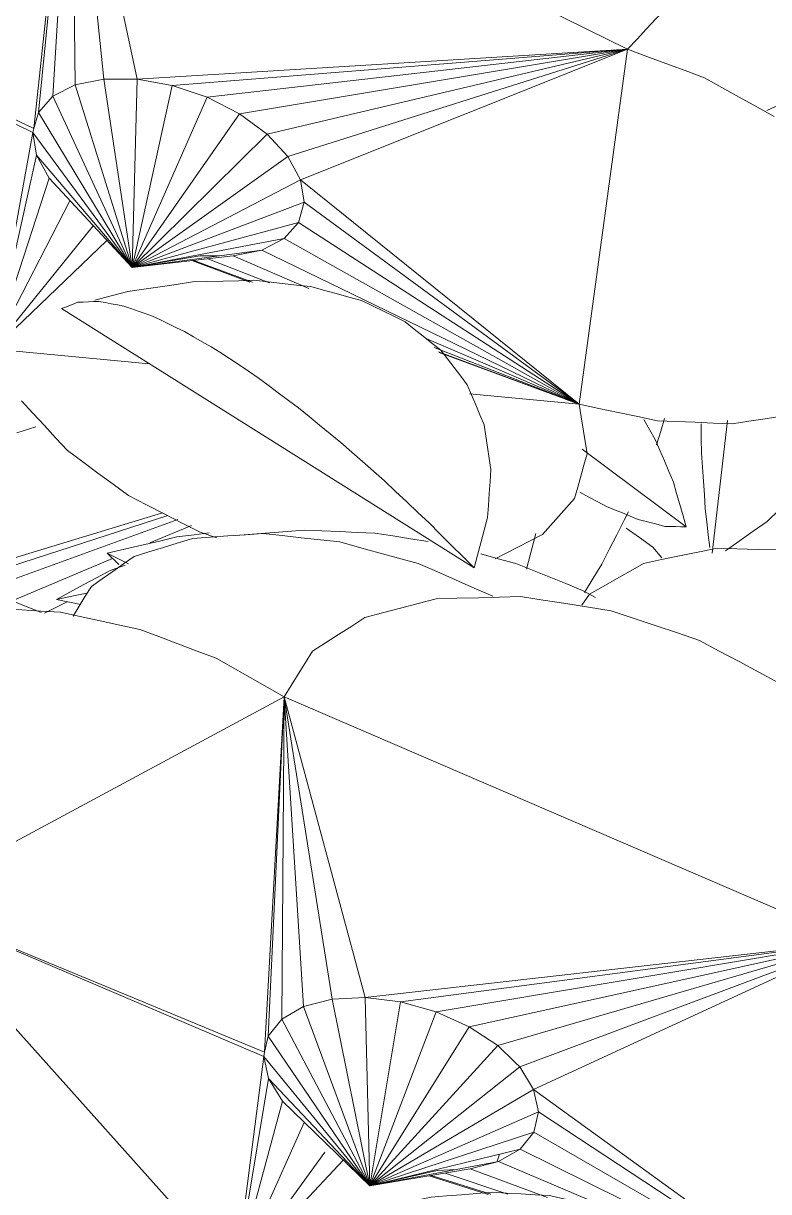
# Model space of a CAD drawing. Header units: metres. Extents: x 13.9 to 26.7, y -0.2 to 3.2.
# Drawn here: x 16.8975 to 16.953, y 2.502 to 2.589 of the extents above; entities that cross this region are included whole.
import ezdxf

# ---------------------------------------------------------------- set-up
doc = ezdxf.new("R2010")
doc.units = ezdxf.units.M
doc.layers.add('Importações nas famílias', color=10, linetype='Continuous', lineweight=5)
doc.layers.add('Vegetação', color=7, linetype='Continuous', lineweight=5)

# ---------------------------------------------------------------- blocks, each defined once
blk = doc.blocks.new('Planta_pergolado_12200 - plantas pergolado_skp_Component_17-V1778-Corte 1')
at = {"layer": 'Importações nas famílias'}
for p, q in [((16.939108, 2.545691), (16.939683, 2.54651)), ((16.932958, 2.5048), (16.932766, 2.504209))]:
    blk.add_line(p, q, dxfattribs=at)
at = {"layer": 'Importações nas famílias', "flags": 128}
for points in [[(16.905757, 2.549327), (16.906847, 2.549663), (16.907936, 2.549999), (16.909026, 2.550335), (16.910116, 2.550671)], [(16.910116, 2.550671), (16.911422, 2.550763), (16.912727, 2.550854), (16.914033, 2.550946), (16.915338, 2.551037)], [(16.915338, 2.551037), (16.91677, 2.550878), (16.918203, 2.55072), (16.919635, 2.550561), (16.921067, 2.550402)], [(16.921067, 2.550402), (16.922529, 2.550003), (16.92399, 2.549604), (16.925452, 2.549206), (16.926913, 2.548807)], [(16.943698, 2.548806), (16.945045, 2.549086), (16.946391, 2.549366), (16.947738, 2.549646), (16.949084, 2.549926)], [(16.949084, 2.549926), (16.950658, 2.549887), (16.952233, 2.549849), (16.953807, 2.549811), (16.955381, 2.549773)], [(16.902558, 2.547098), (16.903358, 2.547655), (16.904158, 2.548212), (16.904957, 2.54877), (16.905757, 2.549327)], [(16.926913, 2.548807), (16.928305, 2.548196), (16.929696, 2.547584), (16.931087, 2.546973), (16.932478, 2.546362)], [(16.939683, 2.54651), (16.940687, 2.547084), (16.941691, 2.547658), (16.942695, 2.548232), (16.943698, 2.548806)], [(16.901193, 2.544875), (16.901648, 2.545616), (16.902103, 2.546357), (16.902558, 2.547098)]]:
    blk.add_lwpolyline(points, dxfattribs=at)
blk = doc.blocks.new('Planta_pergolado_12200 - plantas pergolado_skp_Component_16-V1779-Corte 1')
blk.add_blockref('Planta_pergolado_12200 - plantas pergolado_skp_Component_17-V1778-Corte 1', (0, 0))
blk = doc.blocks.new('Planta_pergolado_12200 - plantas pergolado_skp_Component_12-V1754-Corte 1')
at = {"layer": 'Importações nas famílias'}
blk.add_line((16.818679, 2.414303), (16.787936, 2.433611), dxfattribs=at)
at = {"layer": 'Importações nas famílias', "flags": 128}
for points in [[(16.792879, 2.434889), (16.794083, 2.435066), (16.795288, 2.435243), (16.796492, 2.43542), (16.797697, 2.435598)], [(16.797697, 2.435598), (16.798842, 2.435628), (16.799986, 2.435659), (16.801131, 2.43569), (16.802276, 2.435721)], [(16.802276, 2.435721), (16.803335, 2.435605), (16.804393, 2.435488), (16.805452, 2.435372), (16.806511, 2.435256)], [(16.806511, 2.435256), (16.807458, 2.434995), (16.808405, 2.434734), (16.809353, 2.434474), (16.8103, 2.434213)], [(16.789165, 2.434086), (16.788858, 2.433967), (16.788551, 2.433848), (16.788243, 2.43373), (16.787936, 2.433611)], [(16.790716, 2.434151), (16.790328, 2.434135), (16.78994, 2.434118), (16.789553, 2.434102), (16.789165, 2.434086)], [(16.790408, 2.43425), (16.791643, 2.434569), (16.792879, 2.434889)], [(16.792571, 2.433806), (16.792107, 2.433892), (16.791643, 2.433978), (16.79118, 2.434065), (16.790716, 2.434151)], [(16.8103, 2.434213), (16.811114, 2.433814), (16.811928, 2.433415), (16.812742, 2.433017), (16.813556, 2.432618)], [(16.794711, 2.433054), (16.794176, 2.433242), (16.793641, 2.43343), (16.793106, 2.433618), (16.792571, 2.433806)], [(16.797111, 2.431905), (16.796511, 2.432193), (16.795911, 2.43248), (16.795311, 2.432767), (16.794711, 2.433054)], [(16.813556, 2.432618), (16.814217, 2.43209), (16.814879, 2.431562), (16.81554, 2.431034), (16.816202, 2.430507)], [(16.799745, 2.430371), (16.799086, 2.430755), (16.798428, 2.431138), (16.797769, 2.431522), (16.797111, 2.431905)], [(16.802583, 2.428468), (16.801873, 2.428944), (16.801164, 2.42942), (16.800454, 2.429895), (16.799745, 2.430371)], [(16.816202, 2.430507), (16.816695, 2.429862), (16.817188, 2.429218), (16.817682, 2.428574), (16.818175, 2.42793)], [(16.805594, 2.426219), (16.804841, 2.426781), (16.804089, 2.427344), (16.803336, 2.427906), (16.802583, 2.428468)], [(16.818175, 2.42793), (16.818489, 2.427184), (16.818803, 2.426438), (16.819117, 2.425693), (16.81943, 2.424947)], [(16.808745, 2.423648), (16.807957, 2.42429), (16.80717, 2.424933), (16.806382, 2.425576), (16.805594, 2.426219)], [(16.81943, 2.424947), (16.819557, 2.424117), (16.819684, 2.423288), (16.819811, 2.422458), (16.819938, 2.421629)], [(16.812, 2.420783), (16.811186, 2.421499), (16.810373, 2.422215), (16.809559, 2.422931), (16.808745, 2.423648)], [(16.819938, 2.421629), (16.819875, 2.420735), (16.819811, 2.419841), (16.819748, 2.418947), (16.819685, 2.418053)], [(16.815324, 2.417656), (16.814493, 2.418438), (16.813662, 2.41922), (16.812831, 2.420001), (16.812, 2.420783)], [(16.818679, 2.414303), (16.81784, 2.415141), (16.817001, 2.41598), (16.816162, 2.416818), (16.815324, 2.417656)], [(16.819685, 2.418053), (16.819434, 2.417115), (16.819182, 2.416178), (16.81893, 2.415241), (16.818679, 2.414303)]]:
    blk.add_lwpolyline(points, dxfattribs=at)
blk = doc.blocks.new('Planta_pergolado_12200 - plantas pergolado_skp_Component_12-V1794-Corte 1')
at = {"layer": 'Importações nas famílias'}
for p, q in [((16.903949, 2.548272), (16.905069, 2.548672)), ((16.939146, 2.5468), (16.94012, 2.546272)), ((16.901761, 2.545734), (16.899953, 2.546125))]:
    blk.add_line(p, q, dxfattribs=at)
at = {"layer": 'Importações nas famílias', "flags": 128}
for points in [[(16.913291, 2.550881), (16.914572, 2.550981), (16.915854, 2.551081), (16.917136, 2.551181), (16.918418, 2.551281)], [(16.918418, 2.551281), (16.919736, 2.551226), (16.921054, 2.551171), (16.922372, 2.551116), (16.92369, 2.55106)], [(16.92369, 2.55106), (16.925014, 2.550852), (16.926338, 2.550643), (16.927662, 2.550434)], [(16.931582, 2.549509), (16.93288, 2.549151), (16.934178, 2.548793)], [(16.899953, 2.546125), (16.900952, 2.546661), (16.901951, 2.547198), (16.90295, 2.547735), (16.903949, 2.548272)], [(16.934178, 2.548793), (16.93542, 2.548295), (16.936662, 2.547797), (16.937904, 2.547298), (16.939146, 2.5468)], [(16.902231, 2.546585), (16.901092, 2.546355), (16.899953, 2.546125)]]:
    blk.add_lwpolyline(points, dxfattribs=at)
blk = doc.blocks.new('Planta_pergolado_12200 - plantas pergolado_skp_Component_17-V1796-Corte 1')
at = {"layer": 'Importações nas famílias'}
for p, q in [((16.898279, 2.581195), (16.901105, 2.607562)), ((16.898614, 2.582388), (16.901105, 2.607562)), ((16.899693, 2.583601), (16.901105, 2.607562)), ((16.901105, 2.607562), (16.94251, 2.587107)), ((16.905964, 2.584871), (16.901105, 2.607562)), ((16.903497, 2.584887), (16.901105, 2.607562)), ((16.901358, 2.584454), (16.901105, 2.607562)), ((16.898195, 2.580895), (16.871903, 2.593756)), ((16.871903, 2.593756), (16.898279, 2.581195)), ((16.94251, 2.587107), (16.905964, 2.584871)), ((16.90859, 2.584407), (16.94251, 2.587107)), ((16.911197, 2.583527), (16.94251, 2.587107)), ((16.94251, 2.587107), (16.913607, 2.582291)), ((16.94251, 2.587107), (16.915655, 2.580783)), ((16.917203, 2.579105), (16.94251, 2.587107)), ((16.918144, 2.577373), (16.94251, 2.587107)), ((16.938898, 2.560659), (16.94251, 2.587107)), ((16.901358, 2.584454), (16.903497, 2.584887)), ((16.905588, 2.570848), (16.903497, 2.584887)), ((16.903497, 2.584887), (16.905964, 2.584871)), ((16.905588, 2.570848), (16.905964, 2.584871)), ((16.90859, 2.584407), (16.905964, 2.584871)), ((16.899693, 2.583601), (16.901358, 2.584454)), ((16.905588, 2.570848), (16.901358, 2.584454)), ((16.905588, 2.570848), (16.90859, 2.584407)), ((16.911197, 2.583527), (16.90859, 2.584407)), ((16.898614, 2.582388), (16.899693, 2.583601)), ((16.905588, 2.570848), (16.899693, 2.583601)), ((16.905588, 2.570848), (16.911197, 2.583527)), ((16.913607, 2.582291), (16.911197, 2.583527)), ((16.898279, 2.581195), (16.898614, 2.582388)), ((16.905588, 2.570848), (16.898614, 2.582388)), ((16.905588, 2.570848), (16.913607, 2.582291)), ((16.915655, 2.580783), (16.913607, 2.582291)), ((16.898195, 2.580895), (16.898279, 2.581195)), ((16.895261, 2.564768), (16.898195, 2.580895)), ((16.905588, 2.570848), (16.898195, 2.580895)), ((16.898466, 2.579226), (16.898195, 2.580895)), ((16.905588, 2.570848), (16.915655, 2.580783)), ((16.916892, 2.579443), (16.915655, 2.580783)), ((16.916892, 2.579443), (16.917203, 2.579105)), ((16.895261, 2.564768), (16.898466, 2.579226)), ((16.905588, 2.570848), (16.898466, 2.579226)), ((16.899407, 2.577494), (16.898466, 2.579226)), ((16.917203, 2.579105), (16.905588, 2.570848)), ((16.917203, 2.579105), (16.918144, 2.577373)), ((16.899407, 2.577494), (16.895261, 2.564768)), ((16.905588, 2.570848), (16.899407, 2.577494)), ((16.905588, 2.570848), (16.918144, 2.577373)), ((16.918144, 2.577373), (16.918414, 2.575704)), ((16.918144, 2.577373), (16.938898, 2.560659)), ((16.900954, 2.575816), (16.895261, 2.564768)), ((16.905588, 2.570848), (16.918414, 2.575704)), ((16.918414, 2.575704), (16.917996, 2.574211)), ((16.938898, 2.560659), (16.918414, 2.575704)), ((16.905588, 2.570848), (16.917996, 2.574211)), ((16.917996, 2.574211), (16.916917, 2.572998)), ((16.938898, 2.560659), (16.917996, 2.574211)), ((16.902704, 2.57394), (16.895261, 2.564768)), ((16.90371, 2.572861), (16.895261, 2.564768)), ((16.916917, 2.572998), (16.905588, 2.570848)), ((16.915919, 2.572487), (16.915251, 2.572145)), ((16.916917, 2.572998), (16.915919, 2.572487)), ((16.938898, 2.560659), (16.916917, 2.572998)), ((16.905588, 2.570848), (16.915251, 2.572145)), ((16.910645, 2.571728), (16.905588, 2.570848)), ((16.913112, 2.571712), (16.905588, 2.570848)), ((16.912075, 2.571719), (16.910645, 2.571728)), ((16.915251, 2.572145), (16.913112, 2.571712)), ((16.918764, 2.56929), (16.913112, 2.571712)), ((16.938898, 2.560659), (16.915251, 2.572145)), ((16.914361, 2.569755), (16.910033, 2.571359)), ((16.914566, 2.569747), (16.910199, 2.571378)), ((16.915828, 2.569698), (16.911236, 2.571497)), ((16.938898, 2.560659), (16.927551, 2.565523)), ((16.906875, 2.563674), (16.895261, 2.564768)), ((16.938898, 2.560659), (16.928113, 2.564884)), ((16.938898, 2.560659), (16.928421, 2.564572)), ((16.938898, 2.560659), (16.928466, 2.564526)), ((16.938898, 2.560659), (16.930724, 2.561428)), ((16.938898, 2.560659), (16.937871, 2.561044)), ((16.911895, 2.550706), (16.910665, 2.551121))]:
    blk.add_line(p, q, dxfattribs=at)
at = {"layer": 'Importações nas famílias', "flags": 128}
for points in [[(16.945338, 2.590123), (16.944631, 2.589369), (16.943924, 2.588615), (16.943217, 2.587861), (16.94251, 2.587107)], [(16.94251, 2.587107), (16.943941, 2.586576), (16.945372, 2.586046), (16.946803, 2.585515), (16.948234, 2.584985)], [(16.948234, 2.584985), (16.949537, 2.584265), (16.950839, 2.583546), (16.952142, 2.582826), (16.953445, 2.582106)], [(16.900779, 2.557207), (16.899921, 2.558137), (16.899063, 2.559067), (16.898205, 2.559997), (16.897347, 2.560927)], [(16.944745, 2.559438), (16.943283, 2.559743), (16.941821, 2.560048), (16.94036, 2.560353), (16.938898, 2.560659)], [(16.938898, 2.560659), (16.939048, 2.559733), (16.939198, 2.558808), (16.939348, 2.557883), (16.939498, 2.556957)], [(16.950317, 2.559202), (16.948924, 2.559261), (16.947531, 2.55932), (16.946138, 2.559379), (16.944745, 2.559438)], [(16.955234, 2.559966), (16.954005, 2.559775), (16.952775, 2.559584), (16.951546, 2.559393), (16.950317, 2.559202)], [(16.905321, 2.553862), (16.904186, 2.554698), (16.90305, 2.555534), (16.901915, 2.556371), (16.900779, 2.557207)], [(16.939498, 2.556957), (16.939266, 2.55613), (16.939034, 2.555302), (16.938802, 2.554475), (16.93857, 2.553648)], [(16.910665, 2.551121), (16.909329, 2.551806), (16.907993, 2.552492), (16.906657, 2.553177), (16.905321, 2.553862)], [(16.93857, 2.553648), (16.937972, 2.552975), (16.937374, 2.552302), (16.936776, 2.551629), (16.936178, 2.550956)], [(16.936178, 2.550956), (16.935254, 2.550484), (16.934331, 2.550011), (16.933407, 2.549539), (16.932647, 2.54915)]]:
    blk.add_lwpolyline(points, dxfattribs=at)
blk = doc.blocks.new('Planta_pergolado_12200 - plantas pergolado_skp_Component_16-V1797-Corte 1')
for name, p in [('Planta_pergolado_12200 - plantas pergolado_skp_Component_17-V1796-Corte 1', (0, 0)), ('Planta_pergolado_12200 - plantas pergolado_skp_Component_12-V1754-Corte 1', (0.112396, 0.134172)), ('Planta_pergolado_12200 - plantas pergolado_skp_Component_12-V1794-Corte 1', (0, 0))]:
    blk.add_blockref(name, p)
blk = doc.blocks.new('Planta_pergolado_12200 - plantas pergolado_skp_-V1798-Corte 1')
for name in ['Planta_pergolado_12200 - plantas pergolado_skp_Component_16-V1797-Corte 1', 'Planta_pergolado_12200 - plantas pergolado_skp_Component_16-V1779-Corte 1']:
    blk.add_blockref(name, (0, 0))
blk = doc.blocks.new('Planta_pergolado_12200 - plantas pergolado_skp_-3067460-Corte 1')
blk.add_blockref('Planta_pergolado_12200 - plantas pergolado_skp_-V1798-Corte 1', (0, 0))
blk = doc.blocks.new('Planta_pergolado_12200 - plantas pergolado_skp_Component_12-V1887-Corte 1')
at = {"layer": 'Importações nas famílias'}
blk.add_line((16.935686, 2.551031), (16.934976, 2.548365), dxfattribs=at)
at = {"layer": 'Importações nas famílias', "flags": 128}
for points in [[(16.945275, 2.559608), (16.944979, 2.558665), (16.944657, 2.557639)], [(16.942574, 2.55264), (16.942257, 2.552017), (16.941704, 2.550929), (16.941152, 2.549841), (16.940599, 2.548753)], [(16.940599, 2.548753), (16.939954, 2.547699), (16.939309, 2.546646)]]:
    blk.add_lwpolyline(points, dxfattribs=at)
blk = doc.blocks.new('Planta_pergolado_12200 - plantas pergolado_skp_Component_16-V1893-Corte 1')
blk.add_blockref('Planta_pergolado_12200 - plantas pergolado_skp_Component_12-V1887-Corte 1', (0, 0))
blk = doc.blocks.new('Planta_pergolado_12200 - plantas pergolado_skp_-V1928-Corte 1')
blk.add_blockref('Planta_pergolado_12200 - plantas pergolado_skp_Component_16-V1893-Corte 1', (0, 0))
blk = doc.blocks.new('Planta_pergolado_12200 - plantas pergolado_skp_-3067462-Corte 1')
blk.add_blockref('Planta_pergolado_12200 - plantas pergolado_skp_-V1928-Corte 1', (0, 0))
blk = doc.blocks.new('Planta_pergolado_12200 - plantas pergolado_skp_-3067465-Corte 1')
for name in ['Planta_pergolado_12200 - plantas pergolado_skp_-3067462-Corte 1', 'Planta_pergolado_12200 - plantas pergolado_skp_-3067460-Corte 1']:
    blk.add_blockref(name, (0, 0))
blk = doc.blocks.new('Planta_pergolado_12200 - plantas pergolado_skp_Component_17-V2291-Corte 1')
at = {"layer": 'Importações nas famílias'}
for p, q in [((16.907866, 2.55257), (16.893273, 2.548136)), ((16.893649, 2.547649), (16.908255, 2.552381)), ((16.894488, 2.546814), (16.908999, 2.552067)), ((16.91001, 2.551641), (16.906912, 2.550339)), ((16.944403, 2.550022), (16.945069, 2.54922)), ((16.904135, 2.549171), (16.89665, 2.546024)), ((16.89665, 2.546024), (16.894858, 2.546444)), ((16.896372, 2.545314), (16.89665, 2.546024)), ((16.898821, 2.54514), (16.89665, 2.546024)), ((16.900765, 2.545949), (16.899075, 2.545104))]:
    blk.add_line(p, q, dxfattribs=at)
at = {"layer": 'Importações nas famílias', "flags": 128}
blk.add_lwpolyline([(16.942409, 2.551437), (16.943406, 2.550729), (16.944403, 2.550022)], dxfattribs=at)
blk = doc.blocks.new('Planta_pergolado_12200 - plantas pergolado_skp_Component_16-V2292-Corte 1')
blk.add_blockref('Planta_pergolado_12200 - plantas pergolado_skp_Component_17-V2291-Corte 1', (0, 0))
blk = doc.blocks.new('Planta_pergolado_12200 - plantas pergolado_skp_-V2293-Corte 1')
blk.add_blockref('Planta_pergolado_12200 - plantas pergolado_skp_Component_16-V2292-Corte 1', (0, 0))
blk = doc.blocks.new('Planta_pergolado_12200 - plantas pergolado_skp_-3067414-Corte 1')
blk.add_blockref('Planta_pergolado_12200 - plantas pergolado_skp_-V2293-Corte 1', (0, 0))
blk = doc.blocks.new('Planta_pergolado_12200 - plantas pergolado_skp_Component_17-V2381-Corte 1')
at = {"layer": 'Importações nas famílias'}
for p, q in [((16.916913, 2.538869), (16.888474, 2.523554)), ((16.915471, 2.512391), (16.916913, 2.538869)), ((16.915743, 2.513599), (16.916913, 2.538869)), ((16.916757, 2.514868), (16.916913, 2.538869)), ((16.916913, 2.538869), (16.959331, 2.520609)), ((16.922953, 2.516464), (16.916913, 2.538869)), ((16.920489, 2.51635), (16.916913, 2.538869)), ((16.918375, 2.515806), (16.916913, 2.538869)), ((16.888474, 2.523554), (16.913316, 2.495828)), ((16.915403, 2.512087), (16.888474, 2.523554)), ((16.888474, 2.523554), (16.915471, 2.512391)), ((16.959331, 2.520609), (16.922953, 2.516464)), ((16.9256, 2.516138), (16.959331, 2.520609)), ((16.928249, 2.515396), (16.959331, 2.520609)), ((16.959331, 2.520609), (16.930721, 2.514287)), ((16.959331, 2.520609), (16.932845, 2.512888)), ((16.934478, 2.511294), (16.959331, 2.520609)), ((16.935509, 2.509613), (16.959331, 2.520609)), ((16.918375, 2.515806), (16.920489, 2.51635)), ((16.920489, 2.51635), (16.922953, 2.516464)), ((16.923311, 2.502441), (16.920489, 2.51635)), ((16.9256, 2.516138), (16.922953, 2.516464)), ((16.923311, 2.502441), (16.922953, 2.516464)), ((16.923311, 2.502441), (16.9256, 2.516138)), ((16.928249, 2.515396), (16.9256, 2.516138)), ((16.916757, 2.514868), (16.918375, 2.515806)), ((16.923311, 2.502441), (16.918375, 2.515806)), ((16.923311, 2.502441), (16.928249, 2.515396)), ((16.930721, 2.514287), (16.928249, 2.515396)), ((16.915743, 2.513599), (16.916757, 2.514868)), ((16.923311, 2.502441), (16.916757, 2.514868)), ((16.923311, 2.502441), (16.930721, 2.514287)), ((16.932845, 2.512888), (16.930721, 2.514287)), ((16.915471, 2.512391), (16.915743, 2.513599)), ((16.923311, 2.502441), (16.915743, 2.513599)), ((16.915403, 2.512087), (16.915471, 2.512391)), ((16.923311, 2.502441), (16.932845, 2.512888)), ((16.93415, 2.511615), (16.932845, 2.512888)), ((16.913316, 2.495828), (16.915403, 2.512087)), ((16.923311, 2.502441), (16.915403, 2.512087)), ((16.915761, 2.510434), (16.915403, 2.512087)), ((16.93415, 2.511615), (16.934478, 2.511294)), ((16.934478, 2.511294), (16.923311, 2.502441)), ((16.934478, 2.511294), (16.935509, 2.509613)), ((16.913316, 2.495828), (16.915761, 2.510434)), ((16.923311, 2.502441), (16.915761, 2.510434)), ((16.916791, 2.508753), (16.915761, 2.510434)), ((16.923311, 2.502441), (16.935509, 2.509613)), ((16.935509, 2.509613), (16.935866, 2.507961)), ((16.935509, 2.509613), (16.957109, 2.494008)), ((16.916791, 2.508753), (16.913316, 2.495828)), ((16.923311, 2.502441), (16.916791, 2.508753)), ((16.918424, 2.507159), (16.913316, 2.495828)), ((16.923311, 2.502441), (16.935866, 2.507961)), ((16.935866, 2.507961), (16.935526, 2.506449)), ((16.957109, 2.494008), (16.935866, 2.507961)), ((16.923311, 2.502441), (16.935526, 2.506449)), ((16.935526, 2.506449), (16.934513, 2.50518)), ((16.957109, 2.494008), (16.935526, 2.506449)), ((16.919966, 2.504961), (16.913316, 2.495828)), ((16.934513, 2.50518), (16.923311, 2.502441)), ((16.933542, 2.504617), (16.932894, 2.504242)), ((16.934513, 2.50518), (16.933542, 2.504617)), ((16.957109, 2.494008), (16.934513, 2.50518)), ((16.921331, 2.504353), (16.913316, 2.495828)), ((16.923311, 2.502441), (16.932894, 2.504242)), ((16.93078, 2.503697), (16.923311, 2.502441)), ((16.932894, 2.504242), (16.93078, 2.503697)), ((16.936551, 2.501573), (16.93078, 2.503697)), ((16.957109, 2.494008), (16.932894, 2.504242)), ((16.928316, 2.503584), (16.923311, 2.502441)), ((16.93213, 2.501808), (16.927724, 2.503183)), ((16.932335, 2.50181), (16.927888, 2.503211)), ((16.929744, 2.50365), (16.928316, 2.503584)), ((16.933597, 2.501828), (16.928918, 2.503384))]:
    blk.add_line(p, q, dxfattribs=at)
at = {"layer": 'Importações nas famílias', "flags": 128}
for points in [[(16.928249, 2.546165), (16.929823, 2.546209), (16.931397, 2.546253), (16.932971, 2.546297), (16.934545, 2.546341)], [(16.934545, 2.546341), (16.936228, 2.546076), (16.937912, 2.545811), (16.939595, 2.545545), (16.941278, 2.54528)], [(16.894491, 2.545509), (16.89593, 2.545425), (16.897368, 2.545341), (16.898807, 2.545258), (16.900246, 2.545174)], [(16.922929, 2.544765), (16.924259, 2.545115), (16.925589, 2.545465), (16.926919, 2.545815), (16.928249, 2.546165)], [(16.900246, 2.545174), (16.901726, 2.544852), (16.903207, 2.544531), (16.904687, 2.544209), (16.906167, 2.543887)], [(16.91904, 2.542262), (16.920012, 2.542888), (16.920984, 2.543514), (16.921957, 2.544139), (16.922929, 2.544765)], [(16.941278, 2.54528), (16.942927, 2.544728), (16.944576, 2.544175), (16.946225, 2.543623), (16.947874, 2.543071)], [(16.906167, 2.543887), (16.907588, 2.54335), (16.90901, 2.542812), (16.910431, 2.542274), (16.911852, 2.541737)], [(16.947874, 2.543071), (16.949348, 2.542279), (16.950822, 2.541487), (16.952295, 2.540695), (16.953769, 2.539903)], [(16.916913, 2.538869), (16.917444, 2.539717), (16.917976, 2.540566), (16.918508, 2.541414), (16.91904, 2.542262)], [(16.911852, 2.541737), (16.913117, 2.54102), (16.914382, 2.540303), (16.915648, 2.539586), (16.916913, 2.538869)]]:
    blk.add_lwpolyline(points, dxfattribs=at)
blk = doc.blocks.new('Planta_pergolado_12200 - plantas pergolado_skp_Component_16-V2382-Corte 1')
blk.add_blockref('Planta_pergolado_12200 - plantas pergolado_skp_Component_17-V2381-Corte 1', (0, 0))
at = {"rotation": 2.999999999999923}
blk.add_blockref('Planta_pergolado_12200 - plantas pergolado_skp_Component_12-V1754-Corte 1', (0.28066, -0.809784), dxfattribs=at)
blk = doc.blocks.new('Planta_pergolado_12200 - plantas pergolado_skp_-3067415-Corte 1')
blk.add_blockref('Planta_pergolado_12200 - plantas pergolado_skp_Component_16-V2382-Corte 1', (0, 0))
blk = doc.blocks.new('Planta_pergolado_12200 - plantas pergolado_skp_-3067416-Corte 1')
blk.add_blockref('Planta_pergolado_12200 - plantas pergolado_skp_-3067415-Corte 1', (0, 0))
blk = doc.blocks.new('Planta_pergolado_12200 - plantas pergolado_skp_Component_12-V2400-Corte 1')
at = {"layer": 'Importações nas famílias'}
blk.add_line((16.946887, 2.551525), (16.939129, 2.557327), dxfattribs=at)
at = {"layer": 'Importações nas famílias', "flags": 128}
for points in [[(16.94458, 2.558028), (16.944147, 2.558781), (16.943714, 2.559534)], [(16.945931, 2.554845), (16.945593, 2.555641), (16.945256, 2.556437), (16.944918, 2.557232), (16.94458, 2.558028)], [(16.946887, 2.551525), (16.946648, 2.552355), (16.946409, 2.553185), (16.94617, 2.554015), (16.945931, 2.554845)], [(16.93896, 2.554103), (16.939623, 2.553751), (16.940286, 2.553399), (16.940949, 2.553047)], [(16.940949, 2.553047), (16.941536, 2.552805), (16.942124, 2.552562), (16.942712, 2.552319), (16.9433, 2.552077)], [(16.9433, 2.552077), (16.943798, 2.551949), (16.944297, 2.551821), (16.944796, 2.551693), (16.945294, 2.551565)], [(16.945294, 2.551565), (16.945692, 2.551555), (16.946091, 2.551545), (16.946489, 2.551535), (16.946887, 2.551525)]]:
    blk.add_lwpolyline(points, dxfattribs=at)
blk = doc.blocks.new('Planta_pergolado_12200 - plantas pergolado_skp_Component_16-V2405-Corte 1')
blk.add_blockref('Planta_pergolado_12200 - plantas pergolado_skp_Component_12-V2400-Corte 1', (0, 0))
blk = doc.blocks.new('Planta_pergolado_12200 - plantas pergolado_skp_Component_12-V2447-Corte 1')
at = {"layer": 'Importações nas famílias'}
for p in [(16.905331, 2.548767), (16.904606, 2.548719)]:
    blk.add_line(p, (16.903724, 2.549566), dxfattribs=at)
at = {"layer": 'Importações nas famílias', "flags": 128}
for points in [[(16.903724, 2.549566), (16.905024, 2.549868), (16.906325, 2.55017), (16.907626, 2.550472), (16.908927, 2.550774)], [(16.908927, 2.550774), (16.910222, 2.550939), (16.911338, 2.551081)]]:
    blk.add_lwpolyline(points, dxfattribs=at)
blk = doc.blocks.new('Planta_pergolado_12200 - plantas pergolado_skp_Component_17-V2451-Corte 1')
at = {"layer": 'Importações nas famílias'}
blk.add_line((16.896998, 2.558537), (16.89843, 2.558968), dxfattribs=at)
blk = doc.blocks.new('Planta_pergolado_12200 - plantas pergolado_skp_Component_16-V2452-Corte 1')
for name in ['Planta_pergolado_12200 - plantas pergolado_skp_Component_17-V2451-Corte 1', 'Planta_pergolado_12200 - plantas pergolado_skp_Component_12-V2447-Corte 1']:
    blk.add_blockref(name, (0, 0))
blk = doc.blocks.new('Planta_pergolado_12200 - plantas pergolado_skp_-V2459-Corte 1')
blk.add_blockref('Planta_pergolado_12200 - plantas pergolado_skp_Component_16-V2452-Corte 1', (0, 0))
blk = doc.blocks.new('Planta_pergolado_12200 - plantas pergolado_skp_-3067418-Corte 1')
for name in ['Planta_pergolado_12200 - plantas pergolado_skp_-V2459-Corte 1', 'Planta_pergolado_12200 - plantas pergolado_skp_Component_16-V2405-Corte 1']:
    blk.add_blockref(name, (0, 0))
blk = doc.blocks.new('Planta_pergolado_12200 - plantas pergolado_skp_Component_12-V2554-Corte 1')
at = {"layer": 'Importações nas famílias'}
for p, q in [((16.964217, 2.586394), (16.964546, 2.585088)), ((16.948822, 2.549567), (16.949963, 2.559442))]:
    blk.add_line(p, q, dxfattribs=at)
at = {"layer": 'Importações nas famílias', "flags": 128}
for points in [[(16.964546, 2.585088), (16.964683, 2.583751), (16.964821, 2.582414), (16.964958, 2.581077), (16.965096, 2.579741)], [(16.965096, 2.579741), (16.965039, 2.578404), (16.964983, 2.577068), (16.964927, 2.575732), (16.96487, 2.574395)], [(16.96487, 2.574395), (16.964622, 2.573091), (16.964373, 2.571786), (16.964124, 2.570482), (16.963875, 2.569177)], [(16.963875, 2.569177), (16.96344, 2.567935), (16.963005, 2.566693), (16.962569, 2.565451), (16.962134, 2.564209)], [(16.962134, 2.564209), (16.961522, 2.563059), (16.96091, 2.561909), (16.960298, 2.560758), (16.959687, 2.559608)], [(16.959687, 2.559608), (16.958913, 2.558576), (16.958139, 2.557544), (16.957365, 2.556512), (16.956591, 2.55548)], [(16.948028, 2.557011), (16.948006, 2.558112), (16.947985, 2.559213)], [(16.948301, 2.552865), (16.948233, 2.553902), (16.948164, 2.554938), (16.948096, 2.555975), (16.948028, 2.557011)], [(16.956591, 2.55548), (16.955673, 2.554591), (16.954755, 2.553702), (16.953838, 2.552813), (16.95292, 2.551924)], [(16.948644, 2.549983), (16.94853, 2.550944), (16.948415, 2.551905), (16.948301, 2.552865)], [(16.95292, 2.551924), (16.95188, 2.551199), (16.950839, 2.550473), (16.949799, 2.549748)]]:
    blk.add_lwpolyline(points, dxfattribs=at)
blk = doc.blocks.new('Planta_pergolado_12200 - plantas pergolado_skp_Component_17-V2556-Corte 1')
at = {"layer": 'Importações nas famílias', "flags": 128}
blk.add_lwpolyline([(16.952897, 2.582541), (16.95428, 2.583178), (16.955662, 2.583815)], dxfattribs=at)
blk = doc.blocks.new('Planta_pergolado_12200 - plantas pergolado_skp_Component_16-V2557-Corte 1')
for name in ['Planta_pergolado_12200 - plantas pergolado_skp_Component_17-V2556-Corte 1', 'Planta_pergolado_12200 - plantas pergolado_skp_Component_12-V2554-Corte 1']:
    blk.add_blockref(name, (0, 0))
blk = doc.blocks.new('Planta_pergolado_12200 - plantas pergolado_skp_-V2587-Corte 1')
blk.add_blockref('Planta_pergolado_12200 - plantas pergolado_skp_Component_16-V2557-Corte 1', (0, 0))
blk = doc.blocks.new('Planta_pergolado_12200 - plantas pergolado_skp_-3067420-Corte 1')
blk.add_blockref('Planta_pergolado_12200 - plantas pergolado_skp_-V2587-Corte 1', (0, 0))
blk = doc.blocks.new('Planta_pergolado_12200 - plantas pergolado_skp_-3067421-Corte 1')
for name in ['Planta_pergolado_12200 - plantas pergolado_skp_-3067420-Corte 1', 'Planta_pergolado_12200 - plantas pergolado_skp_-3067414-Corte 1', 'Planta_pergolado_12200 - plantas pergolado_skp_-3067418-Corte 1', 'Planta_pergolado_12200 - plantas pergolado_skp_-3067416-Corte 1']:
    blk.add_blockref(name, (0, 0))
blk = doc.blocks.new('Planta_pergolado_12200 - Planta_pergolado_12200-3067476-Corte 1')
for name in ['Planta_pergolado_12200 - plantas pergolado_skp_-3067465-Corte 1', 'Planta_pergolado_12200 - plantas pergolado_skp_-3067421-Corte 1']:
    blk.add_blockref(name, (0, 0))

msp = doc.modelspace()

# ---------------------------------------------------------------- block references
at = {"layer": 'Vegetação', "color": 10}
msp.add_blockref('Planta_pergolado_12200 - Planta_pergolado_12200-3067476-Corte 1', (0, 0), dxfattribs=at)

doc.saveas('drawing.dxf')
